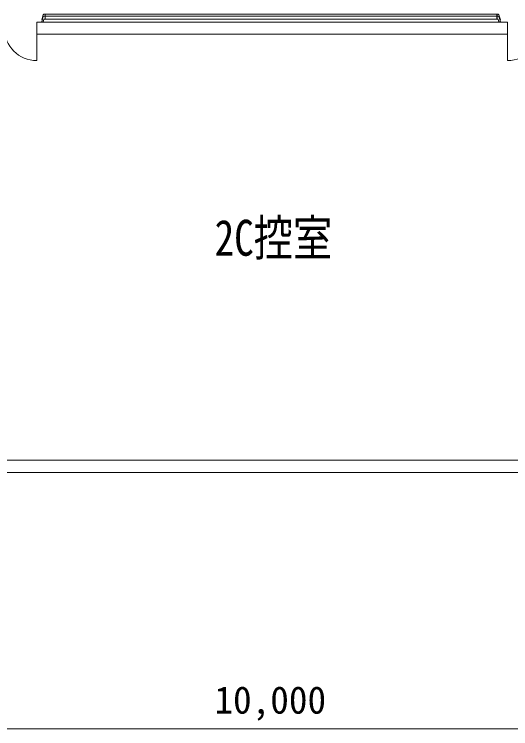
# Model space of a CAD drawing. Units: millimetres, scale not verified. Extents: x -18096 to 46307, y -19066 to 29624.
# Drawn here: x 20505 to 26620, y -18971 to -10166 of the extents above; entities that cross this region are included whole.
import ezdxf
from ezdxf.enums import TextEntityAlignment as Align

# ---------------------------------------------------------------- set-up
doc = ezdxf.new("R2010")
doc.units = ezdxf.units.MM
doc.header["$LTSCALE"] = 380
for name, color, linetype, lineweight in [('0-D_1-C', 8, 'Continuous', 18), ('1-1_1-5', 8, 'Continuous', 18), ('1-9_0-9', 8, 'Continuous', 18), ('1-A_0-3', 8, 'Continuous', 18), ('2-9_0-7', 8, 'Continuous', 18), ('3-0_KUTAI', 1, 'Continuous', 18)]:
    doc.layers.add(name, color=color, linetype=linetype, lineweight=lineweight)
doc.styles.add('ＭＳ ゴシック', font='')
doc.styles.get('ＭＳ ゴシック').set_extended_font_data('MS Gothic')

msp = doc.modelspace()

# ---------------------------------------------------------------- linework, layer by layer
at = {"layer": '0-D_1-C'}
for p, q in [((20842.3, -10257.9), (20855.9, -10206.9)), ((20867.5, -10189.6), (20883.3, -10189.6)), ((20883.3, -10189.6), (20883.3, -10224.1)), ((20884.1, -10190.4), (20883.3, -10189.6)), ((20884.1, -10190.4), (20884.1, -10223.3)), ((20886.5, -10223.9), (20886.5, -10189.9)), ((26447.9, -10189.9), (20886.5, -10189.9)), ((26447.9, -10223.9), (26447.9, -10189.9)), ((26450.4, -10190.4), (26451.2, -10189.6)), ((26450.4, -10190.4), (26450.4, -10223.3)), ((26466.9, -10189.6), (26451.2, -10189.6)), ((26451.2, -10189.6), (26451.2, -10224.1)), ((26492.2, -10257.9), (26478.6, -10206.9)), ((20859, -10258.9), (20843, -10258.9)), ((20867.5, -10229.3), (20859.8, -10258.3)), ((20874.3, -10224.1), (20883.3, -10224.1)), ((20884.1, -10223.3), (20883.3, -10224.1)), ((20886.5, -10223.9), (26447.9, -10223.9)), ((26450.4, -10223.3), (26451.2, -10224.1)), ((26460.2, -10224.1), (26451.2, -10224.1)), ((26467, -10229.3), (26474.7, -10258.3)), ((26475.5, -10258.9), (26491.4, -10258.9))]:
    msp.add_line(p, q, dxfattribs=at)
for points in [[(20884.1, -10190.5), (20884.1, -10190.5), (20884.1, -10190.5), (20884.1, -10190.5), (20884.2, -10190.5), (20884.3, -10190.6), (20884.3, -10190.6), (20884.4, -10190.7), (20884.5, -10190.7), (20884.6, -10190.7), (20884.7, -10190.8), (20884.8, -10190.8), (20884.9, -10190.9), (20885, -10190.9), (20885.1, -10190.9), (20885.2, -10190.9), (20885.2, -10190.9), (20885.3, -10190.9), (20885.3, -10190.9), (20885.3, -10190.9), (20885.3, -10190.9), (20885.3, -10190.9), (20885.4, -10190.9), (20885.4, -10190.9), (20885.5, -10190.9), (20885.6, -10190.9), (20885.7, -10190.9), (20885.8, -10190.8), (20885.9, -10190.8), (20886, -10190.7), (20886.1, -10190.7), (20886.2, -10190.7), (20886.3, -10190.6), (20886.4, -10190.6), (20886.4, -10190.5), (20886.5, -10190.5), (20886.5, -10190.5), (20886.5, -10190.5), (20886.6, -10190.5)], [(26450.4, -10190.5), (26450.4, -10190.5), (26450.4, -10190.5), (26450.4, -10190.5), (26450.3, -10190.5), (26450.2, -10190.6), (26450.1, -10190.6), (26450.1, -10190.7), (26450, -10190.7), (26449.9, -10190.7), (26449.8, -10190.8), (26449.7, -10190.8), (26449.6, -10190.9), (26449.5, -10190.9), (26449.4, -10190.9), (26449.3, -10190.9), (26449.3, -10190.9), (26449.2, -10190.9), (26449.2, -10190.9), (26449.2, -10190.9), (26449.2, -10190.9), (26449.1, -10190.9), (26449.1, -10190.9), (26449, -10190.9), (26449, -10190.9), (26448.9, -10190.9), (26448.8, -10190.9), (26448.7, -10190.8), (26448.6, -10190.8), (26448.5, -10190.7), (26448.4, -10190.7), (26448.3, -10190.7), (26448.2, -10190.6), (26448.1, -10190.6), (26448.1, -10190.5), (26448, -10190.5), (26448, -10190.5), (26447.9, -10190.5), (26447.9, -10190.5)], [(20884.1, -10223.4), (20884.1, -10223.4), (20884.1, -10223.4), (20884.1, -10223.3), (20884.2, -10223.3), (20884.3, -10223.3), (20884.3, -10223.2), (20884.4, -10223.2), (20884.5, -10223.1), (20884.6, -10223.1), (20884.7, -10223), (20884.8, -10223), (20884.9, -10223), (20885, -10223), (20885.1, -10222.9), (20885.2, -10222.9), (20885.2, -10222.9), (20885.3, -10222.9), (20885.3, -10222.9), (20885.3, -10222.9), (20885.3, -10222.9), (20885.3, -10222.9), (20885.4, -10222.9), (20885.4, -10222.9), (20885.5, -10222.9), (20885.6, -10223), (20885.7, -10223), (20885.8, -10223), (20885.9, -10223), (20886, -10223.1), (20886.1, -10223.1), (20886.2, -10223.2), (20886.3, -10223.2), (20886.4, -10223.3), (20886.4, -10223.3), (20886.5, -10223.3), (20886.5, -10223.4), (20886.5, -10223.4), (20886.6, -10223.4)], [(26450.4, -10223.4), (26450.4, -10223.4), (26450.4, -10223.4), (26450.4, -10223.3), (26450.3, -10223.3), (26450.2, -10223.3), (26450.1, -10223.2), (26450.1, -10223.2), (26450, -10223.1), (26449.9, -10223.1), (26449.8, -10223), (26449.7, -10223), (26449.6, -10223), (26449.5, -10223), (26449.4, -10222.9), (26449.3, -10222.9), (26449.3, -10222.9), (26449.2, -10222.9), (26449.2, -10222.9), (26449.2, -10222.9), (26449.2, -10222.9), (26449.1, -10222.9), (26449.1, -10222.9), (26449, -10222.9), (26449, -10222.9), (26448.9, -10223), (26448.8, -10223), (26448.7, -10223), (26448.6, -10223), (26448.5, -10223.1), (26448.4, -10223.1), (26448.3, -10223.2), (26448.2, -10223.2), (26448.1, -10223.3), (26448.1, -10223.3), (26448, -10223.3), (26448, -10223.4), (26447.9, -10223.4), (26447.9, -10223.4)]]:
    msp.add_lwpolyline(points, dxfattribs=at)
for centre, radius, start, end in [((20843, -10258.1), 0.8, 165, 270), ((20859, -10258.1), 0.8, 270, 345), ((20874.3, -10231.1), 7, 90, 165), ((26460.2, -10231.1), 7, 15, 90), ((26475.5, -10258.1), 0.8, 195, 270), ((26491.4, -10258.1), 0.8, 270, 15)]:
    msp.add_arc(centre, radius, start, end, dxfattribs=at)
for centre, major_axis, start_param, end_param in [((20863.7, -10212.9), (4.4, 23.2), 0.072552, 1.381549), ((26470.7, -10212.9), (-4.4, 23.2), 4.901636, 6.210633)]:
    msp.add_ellipse(centre, major_axis=major_axis, ratio=0.37945, start_param=start_param, end_param=end_param, dxfattribs=at)
at = {"layer": '1-1_1-5'}
for p, q in [((20842.3, -10233.9), (20855.9, -10182.9)), ((20867.5, -10165.6), (20883.3, -10165.6)), ((20884.1, -10166.4), (20883.3, -10165.6)), ((20883.3, -10165.6), (20883.3, -10189.6)), ((20884.1, -10166.4), (20884.1, -10190.6)), ((20886.5, -10189.6), (20886.5, -10165.9)), ((26447.9, -10165.9), (20886.5, -10165.9)), ((26447.9, -10189.6), (26447.9, -10165.9)), ((26450.4, -10166.4), (26451.2, -10165.6)), ((26450.4, -10166.4), (26450.4, -10190.6)), ((26466.9, -10165.6), (26451.2, -10165.6)), ((26451.2, -10165.6), (26451.2, -10189.6)), ((26492.2, -10233.9), (26478.6, -10182.9)), ((20848.4, -10234.9), (20843, -10234.9)), ((26486.1, -10234.9), (26491.4, -10234.9))]:
    msp.add_line(p, q, dxfattribs=at)
for points in [[(20884.1, -10166.5), (20884.1, -10166.5), (20884.1, -10166.5), (20884.1, -10166.5), (20884.2, -10166.5), (20884.3, -10166.6), (20884.3, -10166.6), (20884.4, -10166.7), (20884.5, -10166.7), (20884.6, -10166.7), (20884.7, -10166.8), (20884.8, -10166.8), (20884.9, -10166.9), (20885, -10166.9), (20885.1, -10166.9), (20885.2, -10166.9), (20885.2, -10166.9), (20885.3, -10166.9), (20885.3, -10166.9), (20885.3, -10166.9), (20885.3, -10166.9), (20885.3, -10166.9), (20885.4, -10166.9), (20885.4, -10166.9), (20885.5, -10166.9), (20885.6, -10166.9), (20885.7, -10166.9), (20885.8, -10166.8), (20885.9, -10166.8), (20886, -10166.7), (20886.1, -10166.7), (20886.2, -10166.7), (20886.3, -10166.6), (20886.4, -10166.6), (20886.4, -10166.5), (20886.5, -10166.5), (20886.5, -10166.5), (20886.5, -10166.5), (20886.6, -10166.5)], [(26450.4, -10166.5), (26450.4, -10166.5), (26450.4, -10166.5), (26450.4, -10166.5), (26450.3, -10166.5), (26450.2, -10166.6), (26450.1, -10166.6), (26450.1, -10166.7), (26450, -10166.7), (26449.9, -10166.7), (26449.8, -10166.8), (26449.7, -10166.8), (26449.6, -10166.9), (26449.5, -10166.9), (26449.4, -10166.9), (26449.3, -10166.9), (26449.3, -10166.9), (26449.2, -10166.9), (26449.2, -10166.9), (26449.2, -10166.9), (26449.2, -10166.9), (26449.1, -10166.9), (26449.1, -10166.9), (26449, -10166.9), (26449, -10166.9), (26448.9, -10166.9), (26448.8, -10166.9), (26448.7, -10166.8), (26448.6, -10166.8), (26448.5, -10166.7), (26448.4, -10166.7), (26448.3, -10166.7), (26448.2, -10166.6), (26448.1, -10166.6), (26448.1, -10166.5), (26448, -10166.5), (26448, -10166.5), (26447.9, -10166.5), (26447.9, -10166.5)]]:
    msp.add_lwpolyline(points, dxfattribs=at)
for centre, start, end in [((20843, -10234.1), 165, 270), ((26491.4, -10234.1), 270, 15)]:
    msp.add_arc(centre, 0.8, start, end, dxfattribs=at)
for centre, major_axis, start_param, end_param in [((20863.7, -10188.9), (4.4, 23.2), 0.072552, 1.381549), ((26470.7, -10188.9), (-4.4, 23.2), 4.901636, 6.210633)]:
    msp.add_ellipse(centre, major_axis=major_axis, ratio=0.37945, start_param=start_param, end_param=end_param, dxfattribs=at)
at = {"layer": '1-9_0-9'}
for p, q in [((20781.9, -10336.9), (20781.9, -10736.9)), ((26581.9, -10336.9), (26581.9, -10736.9))]:
    msp.add_line(p, q, dxfattribs=at)
for centre, start, end in [((20781.9, -10336.9), 180, 270), ((26581.9, -10336.9), 270, 0)]:
    msp.add_arc(centre, 400, start, end, dxfattribs=at)
at = {"layer": '1-A_0-3'}
for p, q in [((20781.9, -10411.9), (20781.9, -10261.9)), ((20781.9, -10261.9), (26581.9, -10261.9)), ((26581.9, -10411.9), (26581.9, -10261.9)), ((20781.9, -10411.9), (26581.9, -10411.9)), ((28381.9, -15661.9), (18931.9, -15661.9)), ((27981.9, -15811.9), (18931.9, -15811.9))]:
    msp.add_line(p, q, dxfattribs=at)
at = {"layer": '3-0_KUTAI'}
msp.add_line((18681.9, -18971.4), (28481.9, -18971.4), dxfattribs=at)

# ---------------------------------------------------------------- texts
at = {"layer": '2-9_0-7', "style": 'ＭＳ ゴシック', "width": 0.8}
msp.add_text('2C控室', height=443, dxfattribs=at).set_placement((22971.9, -13274.7), align=Align.BOTTOM_LEFT)
at = {"layer": '3-0_KUTAI', "color": 3, "style": 'ＭＳ ゴシック'}
msp.add_text('10,000', height=337.1, dxfattribs=at).set_placement((22969.8, -18886.9), align=Align.BOTTOM_LEFT)

doc.saveas('drawing.dxf')
